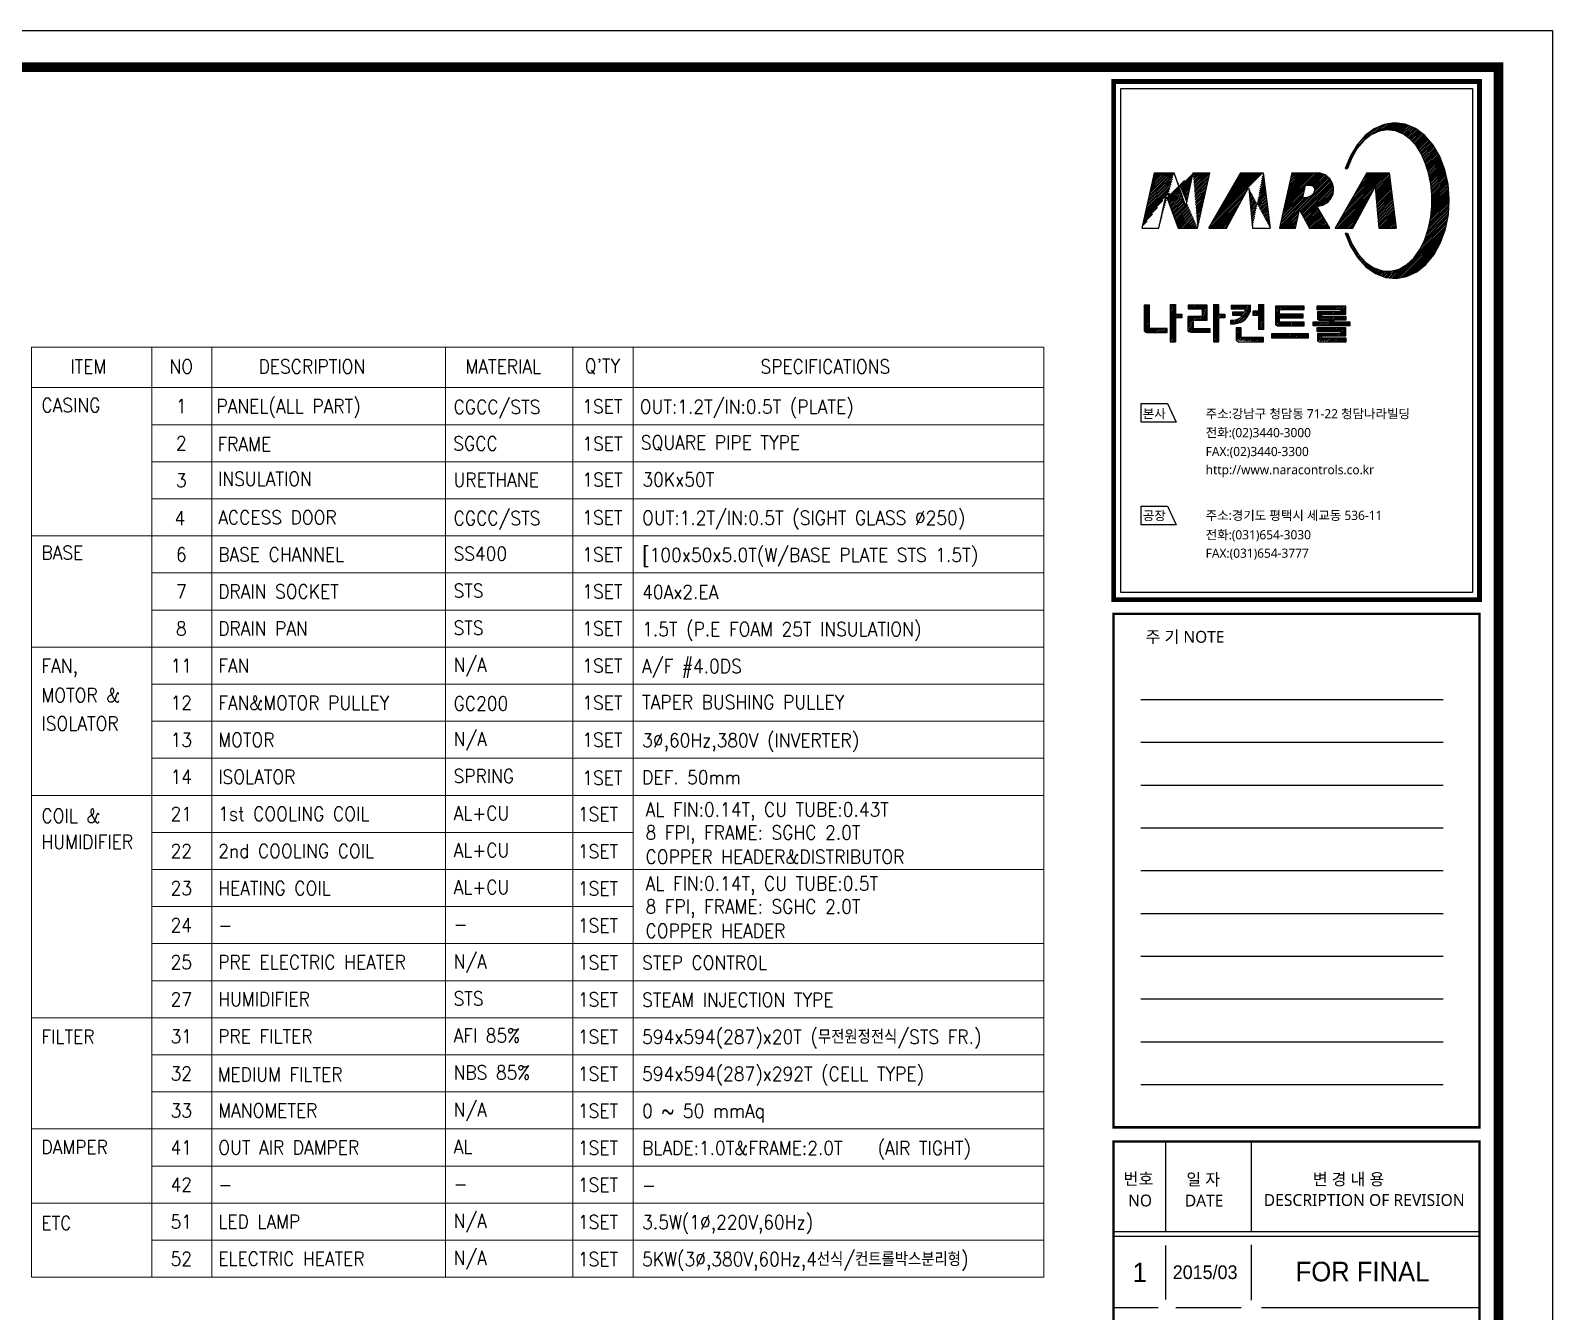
# Model space of a CAD drawing. Extents: x 38 to 18273, y -670 to 12274.
# Drawn here: x 11117 to 18273, y 6253 to 12274 of the extents above; entities that cross this region are included whole.
import ezdxf
from ezdxf.enums import TextEntityAlignment as Align

# ---------------------------------------------------------------- set-up
doc = ezdxf.new("R2010")
doc.units = 0
doc.header["$LTSCALE"] = 80
doc.header["$MEASUREMENT"] = 0
doc.layers.get('0').update_dxf_attribs({"linetype": 'CONTINUOUS', "lineweight": 18})
doc.layers.add('DIM', color=4, linetype='CONTINUOUS', lineweight=18)
doc.layers.add('FORM', color=7, linetype='CONTINUOUS')
doc.styles.add('GHD', font='')
doc.styles.add('GSC', font='romans.shx', dxfattribs={"width": 0.8, "height": 4, "bigfont": 'ghs.shx'})
doc.styles.add('STYLE1', font='malgun.ttf', dxfattribs={"height": 2.5})
doc.styles.get('GHD').set_extended_font_data('Dotum')
pattern_1 = [(45, (-11.3759, -7.50065), (-0.171711214, 0.171711214), [])]

# ---------------------------------------------------------------- blocks, each defined once
blk = doc.blocks.new('form')
at = {"layer": 'FORM'}
h = blk.add_hatch(dxfattribs=at)
h.set_pattern_fill('ANSI31', color=256, scale=1.942691, style=0)
h.set_pattern_definition(pattern_1)
edge = h.paths.add_edge_path()
edge.add_line((716.28, 522.42), (720.27, 522.42))
edge.add_line((719.34, 533.67), (717.88, 527.02))
edge.add_line((711.49, 533.67), (715.47, 533.67))
edge.add_line((712.35, 522.42), (713.78, 528.86))
edge.add_line((708.92, 522.42), (712.35, 522.42))
edge.add_line((708.92, 522.42), (711.49, 533.67))
edge.add_line((717.81, 527.02), (715.47, 533.67))
edge.add_line((713.9, 528.86), (716.28, 522.42))
edge.add_line((720.27, 522.42), (722.81, 533.67))
edge.add_line((719.34, 533.67), (722.81, 533.67))
h = blk.add_hatch(dxfattribs=at)
h.set_pattern_fill('ANSI31', color=256, scale=1.942691, style=0)
h.set_pattern_definition(pattern_1)
edge = h.paths.add_edge_path()
edge.add_line((729.09, 533.67), (733.65, 533.67))
edge.add_line((731.5, 522.42), (735.09, 522.42))
edge.add_line((730.74, 530.54), (731.5, 522.42))
edge.add_line((726.18, 522.42), (730.63, 530.54))
edge.add_line((733.65, 533.67), (735.09, 522.42))
edge.add_line((722.55, 522.42), (726.18, 522.42))
edge.add_line((722.55, 522.42), (729.09, 533.67))
h = blk.add_hatch(dxfattribs=at)
h.set_pattern_fill('ANSI31', color=256, scale=1.942691, style=0)
h.set_pattern_definition(pattern_1)
edge = h.paths.add_edge_path(flags=16)
edge.add_arc((742.35, 530.64), 1.96, 269.4167, 343.4025)
edge.add_arc((743.39, 530.25), 0.855, 348.5468, 460.0762)
edge.add_line((743.24, 531.09), (742.29, 531.1))
edge.add_line((742.29, 531.1), (741.72, 528.67))
edge.add_line((741.72, 528.67), (742.33, 528.68))
edge = h.paths.add_edge_path()
edge.add_arc((744.68, 530.29), 3.4, 269.0634, 442.7978)
edge.add_line((745.11, 533.67), (739.53, 533.67))
edge.add_line((739.53, 533.67), (736.99, 522.42))
edge.add_line((736.99, 522.42), (740.29, 522.42))
edge.add_line((740.29, 522.42), (741.1, 526.15))
edge.add_line((741.1, 526.15), (743.16, 522.42))
edge.add_line((743.16, 522.42), (747.3, 522.42))
edge.add_line((747.3, 522.42), (744.63, 526.89))
h = blk.add_hatch(dxfattribs=at)
h.set_pattern_fill('ANSI31', color=256, scale=1.942691, style=0)
h.set_pattern_definition(pattern_1)
h.paths.add_polyline_path([(754.86, 533.67), (759.44, 533.67), (760.86, 522.42), (757.31, 522.42), (756.55, 530.81), (751.98, 522.42), (748.42, 522.42)])
h = blk.add_hatch(dxfattribs=at)
h.set_pattern_fill('ANSI31', color=256, scale=1.942691, style=0)
h.set_pattern_definition(pattern_1)
h.paths.add_polyline_path([(710.46, 506.65), (709.33, 506.65), (709.33, 501.59), (709.39, 501.43), (709.49, 501.3), (709.64, 501.15), (709.74, 501.13), (709.88, 501.1), (714.03, 501.1), (714.03, 501.91), (710.46, 501.91)])
edge = h.paths.add_edge_path(flags=16)
edge.add_line((709.65, 501.14), (709.53, 501.27))
h = blk.add_hatch(dxfattribs=at)
h.set_pattern_fill('ANSI31', color=256, scale=1.942691, style=0)
h.set_pattern_definition(pattern_1)
h.paths.add_polyline_path([(715.78, 506.81), (715.78, 504.83), (717.05, 504.83), (717.05, 504.1), (715.79, 504.1), (715.79, 499.19), (714.7, 499.19), (714.7, 506.81)])
h = blk.add_hatch(dxfattribs=at)
h.set_pattern_fill('ANSI31', color=256, scale=1.942691, style=0)
h.set_pattern_definition(pattern_1)
h.paths.add_polyline_path([(722.25, 506.67), (718.34, 506.67), (718.34, 505.88), (721, 505.88), (721.1, 505.85), (721.2, 505.77), (721.24, 505.65), (721.24, 504.32), (718.39, 504.32), (718.33, 504.29), (718.31, 504.24), (718.31, 501.49), (718.37, 501.37), (718.46, 501.29), (718.62, 501.21), (718.89, 501.14), (722.85, 501.14), (722.85, 501.82), (719.56, 501.82), (719.45, 501.88), (719.43, 501.96), (719.43, 503.42), (719.45, 503.51), (719.53, 503.61), (722.25, 503.61)])
edge = h.paths.add_edge_path()
edge.add_line((718.31, 504.23), (718.4, 504.32))
edge.add_line((718.47, 501.28), (718.36, 501.39))
h = blk.add_hatch(dxfattribs=at)
h.set_pattern_fill('ANSI31', color=256, scale=1.942691, style=0)
h.set_pattern_definition(pattern_1)
h.paths.add_polyline_path([(723.54, 506.81), (724.58, 506.81), (724.58, 504.84), (725.83, 504.84), (725.83, 504.05), (724.58, 504.05), (724.58, 499.19), (723.54, 499.19)])
h = blk.add_hatch(dxfattribs=at)
h.set_pattern_fill('ANSI31', color=256, scale=1.942691, style=0)
h.set_pattern_definition(pattern_1)
h.paths.add_polyline_path([(727.17, 506.65), (731.07, 506.65), (731.07, 505.84), (731.07, 505.45), (730.77, 504.79), (730.44, 504.23), (730.05, 503.77), (729.45, 503.35), (729.02, 503.14), (728.72, 503.03), (728.2, 502.91), (727.79, 502.86), (727.02, 502.86), (727.02, 503.54), (727.52, 503.54), (727.88, 503.57), (728.24, 503.69), (728.62, 503.84), (728.94, 504.03), (729.2, 504.24), (729.37, 504.38), (729.4, 504.5), (729.34, 504.59), (727.39, 504.59), (727.39, 505.25), (729.83, 505.25), (729.93, 505.38), (729.98, 505.56), (729.95, 505.74), (729.86, 505.84), (729.79, 505.9), (727.17, 505.9)])
edge = h.paths.add_edge_path(flags=16)
edge.add_line((730, 503.73), (730.14, 503.87))
h = blk.add_hatch(dxfattribs=at)
h.set_pattern_fill('ANSI31', color=256, scale=1.942691, style=0)
h.set_pattern_definition(pattern_1)
h.paths.add_polyline_path([(733.81, 501.67), (732.75, 501.67), (732.75, 504.58), (731.58, 504.58), (731.58, 505.46), (732.74, 505.46), (732.74, 506.81), (733.81, 506.81)])
h = blk.add_hatch(dxfattribs=at)
h.set_pattern_fill('ANSI31', color=256, scale=1.942691, style=0)
h.set_pattern_definition(pattern_1)
h.paths.add_polyline_path([(742.04, 506.45), (736.2, 506.45), (736.2, 502.78), (736.23, 502.67), (736.31, 502.59), (736.47, 502.48), (736.54, 502.46), (742.05, 502.46), (742.05, 503.21), (737.16, 503.21), (737.06, 503.27), (737.03, 503.32), (737.03, 503.93), (737.07, 504.02), (737.16, 504.08), (737.23, 504.09), (741.87, 504.09), (741.87, 504.84), (737.28, 504.84), (737.13, 504.87), (737.05, 504.92), (737.04, 504.98), (737.04, 505.56), (737.09, 505.64), (737.17, 505.71), (737.26, 505.74), (742.04, 505.74)])
h = blk.add_hatch(dxfattribs=at)
h.set_pattern_fill('ANSI31', color=256, scale=1.942691, style=0)
h.set_pattern_definition(pattern_1)
h.paths.add_polyline_path([(750.58, 506.42), (744.64, 506.42), (744.64, 505.75), (749.4, 505.75), (749.53, 505.71), (749.58, 505.64), (749.6, 505.55), (749.59, 505.44), (749.43, 505.31), (749.26, 505.27), (744.77, 505.27), (744.77, 503.89), (744.81, 503.8), (744.89, 503.73), (745, 503.63), (745.08, 503.6), (746.98, 503.6), (747.07, 503.57), (747.11, 503.53), (747.14, 503.5), (747.14, 503.29), (747.11, 503.2), (747, 503.15), (743.86, 503.15), (743.86, 502.48), (751.47, 502.48), (751.47, 503.15), (748.35, 503.15), (748.21, 503.18), (748.16, 503.27), (748.16, 503.52), (748.23, 503.59), (748.34, 503.64), (750.67, 503.64), (750.67, 504.31), (745.8, 504.31), (745.69, 504.37), (745.65, 504.45), (745.65, 504.67), (745.73, 504.76), (745.87, 504.8), (750.58, 504.8)])
edge = h.paths.add_edge_path(flags=16)
edge.add_line((744.93, 503.69), (744.81, 503.82))
h = blk.add_hatch(dxfattribs=at)
h.set_pattern_fill('ANSI31', color=256, scale=1.942691, style=0)
h.set_pattern_definition(pattern_1)
edge = h.paths.add_edge_path()
edge.add_line((728.13, 502), (728.13, 499.59))
edge.add_line((728.13, 499.59), (728.19, 499.49))
edge.add_line((728.19, 499.49), (728.28, 499.4))
edge.add_line((728.28, 499.4), (728.4, 499.32))
edge.add_line((728.4, 499.32), (728.51, 499.24))
edge.add_line((728.51, 499.24), (728.63, 499.17))
edge.add_line((729.21, 500.07), (729.21, 502))
edge.add_line((729.21, 502), (728.13, 502))
edge.add_line((728.62, 499.17), (728.63, 499.19))
edge.add_line((728.23, 499.45), (728.18, 499.49))
edge.add_line((733.78, 499.19), (733.78, 500.07))
edge.add_line((733.78, 500.07), (729.21, 500.07))
edge.add_line((728.6, 499.19), (733.78, 499.19))
h = blk.add_hatch(dxfattribs=at)
h.set_pattern_fill('ANSI31', color=256, scale=1.942691, style=0)
h.set_pattern_definition(pattern_1)
h.paths.add_polyline_path([(750.58, 500.39), (750.58, 502.04), (744.64, 502.04), (744.64, 501.34), (749.4, 501.34), (749.52, 501.3), (749.58, 501.23), (749.6, 501.14), (749.59, 501.03), (749.46, 500.9), (749.34, 500.86), (744.81, 500.86), (744.77, 500.86), (744.77, 499.49), (744.81, 499.4), (744.89, 499.32), (745, 499.23), (745.12, 499.18), (750.67, 499.18), (750.67, 499.91), (745.8, 499.91), (745.69, 499.97), (745.65, 500.04), (745.65, 500.26), (745.73, 500.35), (745.87, 500.39)])
edge = h.paths.add_edge_path(flags=16)
edge.add_line((750.65, 499.18), (750.67, 499.21))
edge.add_line((744.91, 499.3), (744.81, 499.41))
h = blk.add_hatch(dxfattribs=at)
h.set_pattern_fill('ANSI31', color=256, scale=1.942691, style=0)
h.set_pattern_definition(pattern_1)
h.paths.add_polyline_path([(742.96, 499.98), (742.96, 500.81), (735.37, 500.81), (735.37, 499.98)])
at = {"layer": 'FORM', "color": 3}
for p, q in [((752.26, 538.4), (756.71, 542.86)), ((752.78, 539.27), (755.74, 542.23)), ((755.34, 541.14), (757.32, 543.13)), ((756.23, 541.68), (757.94, 543.39)), ((756.86, 541.97), (758.5, 543.61)), ((757.45, 542.22), (758.9, 543.68)), ((757.86, 542.29), (759.31, 543.74)), ((758.27, 542.35), (759.72, 543.81)), ((758.68, 542.42), (760.13, 543.87)), ((759.09, 542.46), (760.54, 543.91)), ((759.39, 542.44), (760.84, 543.89)), ((759.69, 542.4), (761.14, 543.85)), ((760, 542.37), (761.44, 543.81)), ((760.3, 542.33), (761.75, 543.77)), ((760.61, 542.29), (762.05, 543.73)), ((760.88, 542.22), (762.35, 543.69)), ((761.12, 542.12), (762.66, 543.65)), ((761.36, 542.01), (762.91, 543.56)), ((761.61, 541.91), (763.15, 543.46)), ((761.85, 541.81), (763.39, 543.36)), ((762.09, 541.71), (763.63, 543.26)), ((762.34, 541.61), (763.88, 543.15)), ((762.54, 541.47), (764.12, 543.05)), ((762.74, 541.33), (764.36, 542.95)), ((762.93, 541.18), (764.6, 542.85)), ((763.13, 541.03), (764.83, 542.74)), ((763.32, 540.88), (765.03, 542.59)), ((763.52, 540.74), (765.23, 542.44)), ((763.72, 540.59), (765.42, 542.3)), ((763.88, 540.41), (765.62, 542.15)), ((764.04, 540.23), (765.82, 542)), ((764.21, 540.05), (766.01, 541.85)), ((764.37, 539.87), (766.21, 541.71)), ((764.53, 539.69), (766.4, 541.56)), ((764.69, 539.51), (766.6, 541.41)), ((751.74, 537.54), (752.95, 538.75)), ((764.86, 539.33), (766.78, 541.25)), ((765, 539.13), (766.94, 541.07)), ((765.14, 538.92), (767.1, 540.88)), ((765.27, 538.71), (767.26, 540.7)), ((765.41, 538.5), (767.42, 540.52)), ((765.54, 538.29), (767.58, 540.33)), ((765.67, 538.08), (767.74, 540.15)), ((765.81, 537.87), (767.9, 539.97)), ((765.94, 537.66), (768.06, 539.78)), ((766.05, 537.43), (768.22, 539.6)), ((766.16, 537.2), (768.38, 539.41)), ((766.27, 536.96), (768.51, 539.2)), ((766.38, 536.72), (768.64, 538.99)), ((766.48, 536.49), (768.77, 538.77)), ((766.59, 536.25), (768.89, 538.55)), ((766.7, 536.01), (769.02, 538.34)), ((750.49, 534.58), (751.17, 535.25)), ((750.69, 535.12), (751.4, 535.83)), ((750.92, 535.69), (751.63, 536.4)), ((751.15, 536.27), (751.95, 537.06)), ((751.38, 536.84), (752.44, 537.9)), ((766.8, 535.78), (769.15, 538.12)), ((766.89, 535.52), (769.27, 537.9)), ((766.97, 535.26), (769.4, 537.69)), ((767.05, 534.99), (769.53, 537.47)), ((767.13, 534.73), (769.65, 537.25)), ((767.21, 534.47), (769.78, 537.04)), ((767.29, 534.2), (769.88, 536.79)), ((767.37, 533.94), (769.97, 536.55)), ((767.45, 533.68), (770.07, 536.3)), ((767.51, 533.39), (770.17, 536.05)), ((767.57, 533.11), (770.26, 535.8)), ((767.63, 532.83), (770.36, 535.55)), ((767.69, 532.54), (770.45, 535.3)), ((750.47, 534.58), (750.89, 534.58)), ((750.84, 534.58), (750.93, 534.67)), ((767.75, 532.26), (770.55, 535.06)), ((767.81, 531.98), (770.64, 534.81)), ((767.87, 531.69), (770.74, 534.56)), ((767.93, 531.41), (770.83, 534.31)), ((767.96, 531.09), (770.9, 534.03)), ((767.99, 530.78), (770.96, 533.75)), ((768.02, 530.47), (771.02, 533.47)), ((768.06, 530.16), (771.08, 533.19)), ((768.09, 529.85), (771.14, 532.91)), ((768.12, 529.54), (771.21, 532.63)), ((768.15, 529.23), (771.27, 532.34)), ((768.16, 528.89), (771.33, 532.06)), ((767.99, 525.29), (771.67, 528.97)), ((768.03, 525.67), (771.65, 529.29)), ((768.07, 526.06), (771.63, 529.61)), ((768.11, 526.44), (771.6, 529.93)), ((768.15, 526.82), (771.58, 530.25)), ((768.16, 528.55), (771.39, 531.78)), ((768.16, 528.2), (771.46, 531.5)), ((768.16, 527.86), (771.5, 531.2)), ((768.16, 527.52), (771.53, 530.88)), ((768.16, 527.17), (771.55, 530.57)), ((767.32, 521.87), (771.6, 526.15)), ((767.49, 522.38), (771.63, 526.52)), ((767.54, 522.77), (771.65, 526.88)), ((767.63, 523.21), (771.67, 527.25)), ((767.72, 523.64), (771.69, 527.61)), ((767.81, 524.08), (771.71, 527.98)), ((767.9, 524.51), (771.72, 528.34)), ((767.96, 524.91), (771.7, 528.65)), ((760.36, 512.16), (771.09, 522.89)), ((765.35, 517.5), (771.17, 523.32)), ((765.92, 518.41), (771.26, 523.75)), ((766.25, 519.08), (771.35, 524.18)), ((766.58, 519.76), (771.43, 524.61)), ((766.83, 520.35), (771.52, 525.04)), ((766.99, 520.86), (771.56, 525.42)), ((767.16, 521.36), (771.58, 525.79)), ((750.44, 521.4), (750.92, 521.4)), ((750.52, 521.21), (750.71, 521.4)), ((750.62, 520.96), (750.96, 521.31)), ((750.71, 520.72), (751.06, 521.06)), ((750.81, 520.48), (751.16, 520.82)), ((750.91, 520.23), (751.26, 520.58)), ((751.01, 519.99), (751.36, 520.33)), ((751.11, 519.74), (751.46, 520.09)), ((751.21, 519.5), (751.56, 519.85)), ((751.31, 519.25), (751.66, 519.61)), ((760.67, 512.13), (771, 522.46)), ((761.03, 512.14), (770.87, 521.99)), ((761.44, 512.22), (770.68, 521.45)), ((761.86, 512.29), (770.49, 520.92)), ((762.28, 512.37), (770.29, 520.38)), ((762.7, 512.44), (770.1, 519.84)), ((751.41, 519.01), (751.76, 519.36)), ((751.51, 518.76), (751.86, 519.12)), ((751.63, 518.55), (751.98, 518.9)), ((751.76, 518.33), (752.12, 518.69)), ((751.89, 518.12), (752.25, 518.47)), ((752.02, 517.91), (752.38, 518.26)), ((752.15, 517.69), (752.51, 518.05)), ((752.29, 517.48), (752.64, 517.84)), ((752.42, 517.27), (752.77, 517.63)), ((752.55, 517.06), (752.91, 517.42)), ((752.68, 516.84), (753.04, 517.2)), ((752.81, 516.63), (753.17, 516.99)), ((752.94, 516.42), (753.34, 516.82)), ((753.1, 516.24), (753.5, 516.64)), ((763.18, 512.57), (769.85, 519.25)), ((763.83, 512.88), (769.43, 518.48)), ((764.48, 513.19), (769, 517.71)), ((765.22, 513.59), (768.48, 516.85)), ((753.26, 516.06), (753.67, 516.46)), ((753.43, 515.88), (753.83, 516.28)), ((753.59, 515.7), (754, 516.1)), ((753.75, 515.52), (754.16, 515.92)), ((753.92, 515.34), (754.33, 515.75)), ((754.08, 515.16), (754.49, 515.57)), ((754.24, 514.98), (754.66, 515.39)), ((754.41, 514.8), (754.86, 515.25)), ((754.57, 514.62), (755.07, 515.11)), ((754.75, 514.45), (755.27, 514.98)), ((754.95, 514.31), (755.48, 514.84)), ((755.15, 514.17), (755.68, 514.7)), ((755.36, 514.03), (755.89, 514.56)), ((755.56, 513.88), (756.09, 514.42)), ((755.76, 513.74), (756.3, 514.28)), ((755.96, 513.6), (756.55, 514.19)), ((756.16, 513.46), (756.81, 514.1)), ((756.36, 513.31), (757.06, 514.02)), ((756.56, 513.17), (757.32, 513.93)), ((756.8, 513.07), (757.57, 513.84)), ((757.05, 512.97), (757.83, 513.75)), ((757.28, 512.86), (758.16, 513.74)), ((757.54, 512.78), (758.42, 513.65)), ((757.79, 512.68), (758.75, 513.64)), ((758.04, 512.59), (759.08, 513.63)), ((758.28, 512.49), (759.42, 513.62)), ((758.53, 512.39), (759.75, 513.61)), ((758.8, 512.32), (760.19, 513.72)), ((759.11, 512.29), (760.66, 513.84)), ((759.42, 512.26), (761.12, 513.96)), ((759.74, 512.23), (761.68, 514.17)), ((760.05, 512.19), (762.48, 514.62))]:
    blk.add_line(p, q, dxfattribs=at)
at = {"layer": 'FORM', "color": 7}
for p, q in [((708.92, 522.42), (711.49, 533.67)), ((717.81, 527.02), (715.47, 533.67)), ((719.34, 533.67), (717.88, 527.02)), ((720.27, 522.42), (722.81, 533.67)), ((722.55, 522.42), (729.09, 533.67)), ((733.65, 533.67), (735.09, 522.42)), ((739.53, 533.67), (736.99, 522.42)), ((754.86, 533.67), (748.42, 522.42)), ((759.44, 533.67), (760.86, 522.42)), ((726.18, 522.42), (730.63, 530.54)), ((730.74, 530.54), (731.5, 522.42)), ((742.29, 531.1), (741.72, 528.67)), ((743.24, 531.09), (742.29, 531.1)), ((751.98, 522.42), (756.55, 530.81)), ((756.55, 530.81), (757.31, 522.42)), ((712.35, 522.42), (713.78, 528.86)), ((713.9, 528.86), (716.28, 522.42)), ((740.29, 522.42), (741.1, 526.15)), ((741.1, 526.15), (743.16, 522.42)), ((741.72, 528.67), (742.33, 528.68)), ((747.3, 522.42), (744.63, 526.89)), ((710.46, 506.65), (709.33, 506.65)), ((709.33, 506.65), (709.33, 501.59)), ((710.46, 501.91), (710.46, 506.65)), ((714.7, 506.81), (714.7, 499.19)), ((714.7, 506.81), (715.78, 506.81)), ((715.78, 506.81), (715.78, 504.83)), ((715.78, 504.83), (717.05, 504.83)), ((715.79, 504.1), (715.79, 499.19)), ((717.05, 504.1), (715.79, 504.1)), ((717.05, 504.83), (717.05, 504.1)), ((718.31, 504.23), (718.4, 504.32)), ((718.33, 504.29), (718.31, 504.24)), ((718.31, 504.24), (718.31, 501.49)), ((718.39, 504.32), (718.33, 504.29)), ((722.25, 506.67), (718.34, 506.67)), ((718.34, 506.67), (718.34, 505.88)), ((718.34, 505.88), (721, 505.88)), ((721.24, 504.32), (718.39, 504.32)), ((721, 505.88), (721.1, 505.85)), ((721.1, 505.85), (721.2, 505.77)), ((721.2, 505.77), (721.24, 505.65)), ((721.24, 505.65), (721.24, 504.32)), ((722.25, 503.61), (722.25, 506.67)), ((723.54, 506.81), (723.54, 499.19)), ((723.54, 506.81), (724.58, 506.81)), ((724.58, 506.81), (724.58, 504.84)), ((724.58, 504.84), (725.83, 504.84)), ((724.58, 504.05), (724.58, 499.19)), ((725.83, 504.05), (724.58, 504.05)), ((725.83, 504.84), (725.83, 504.05)), ((727.17, 506.65), (727.17, 505.9)), ((727.17, 505.9), (729.79, 505.9)), ((727.39, 505.25), (727.39, 504.59)), ((729.83, 505.25), (727.39, 505.25)), ((727.39, 504.59), (729.34, 504.59)), ((728.94, 504.03), (728.62, 503.84)), ((729.2, 504.24), (728.94, 504.03)), ((729.37, 504.38), (729.2, 504.24)), ((729.34, 504.59), (729.4, 504.5)), ((729.4, 504.5), (729.37, 504.38)), ((729.79, 505.9), (729.86, 505.84)), ((729.93, 505.38), (729.83, 505.25)), ((729.86, 505.84), (729.95, 505.74)), ((729.98, 505.56), (729.93, 505.38)), ((729.95, 505.74), (729.98, 505.56)), ((730.05, 503.77), (730.44, 504.23)), ((730.44, 504.23), (730.77, 504.79)), ((730.77, 504.79), (731.07, 505.45)), ((731.07, 505.84), (731.07, 506.65)), ((731.07, 505.45), (731.07, 505.84)), ((731.58, 505.46), (731.58, 504.58)), ((732.74, 505.46), (731.58, 505.46)), ((731.58, 504.58), (732.75, 504.58)), ((732.74, 506.81), (732.74, 505.46)), ((732.74, 506.81), (733.81, 506.81)), ((732.75, 504.58), (732.75, 501.67)), ((733.81, 501.67), (733.81, 506.81)), ((742.04, 506.45), (736.2, 506.45)), ((736.2, 506.45), (736.2, 502.78)), ((737.04, 505.56), (737.09, 505.64)), ((737.04, 504.98), (737.04, 505.56)), ((737.05, 504.92), (737.04, 504.98)), ((737.13, 504.87), (737.05, 504.92)), ((737.07, 504.02), (737.16, 504.08)), ((737.09, 505.64), (737.17, 505.71)), ((737.28, 504.84), (737.13, 504.87)), ((737.16, 504.08), (737.23, 504.09)), ((737.17, 505.71), (737.26, 505.74)), ((737.23, 504.09), (741.87, 504.09)), ((737.26, 505.74), (742.04, 505.74)), ((741.87, 504.84), (737.28, 504.84)), ((741.87, 504.09), (741.87, 504.84)), ((742.04, 505.74), (742.04, 506.45)), ((750.58, 506.42), (744.64, 506.42)), ((744.64, 506.42), (744.64, 505.75)), ((744.64, 505.75), (749.4, 505.75)), ((749.26, 505.27), (744.77, 505.27)), ((744.77, 505.27), (744.77, 503.89)), ((745.65, 504.67), (745.73, 504.76)), ((745.65, 504.45), (745.65, 504.67)), ((745.69, 504.37), (745.65, 504.45)), ((745.8, 504.31), (745.69, 504.37)), ((745.73, 504.76), (745.87, 504.8)), ((750.67, 504.31), (745.8, 504.31)), ((745.87, 504.8), (750.58, 504.8)), ((749.43, 505.31), (749.26, 505.27)), ((749.4, 505.75), (749.53, 505.71)), ((749.59, 505.44), (749.43, 505.31)), ((749.53, 505.71), (749.58, 505.64)), ((749.58, 505.64), (749.6, 505.55)), ((749.6, 505.55), (749.59, 505.44)), ((750.58, 504.8), (750.58, 506.42)), ((750.67, 503.64), (750.67, 504.31)), ((709.33, 501.59), (709.39, 501.43)), ((709.39, 501.43), (709.49, 501.3)), ((709.49, 501.3), (709.64, 501.15)), ((709.65, 501.14), (709.53, 501.27)), ((709.64, 501.15), (709.74, 501.13)), ((709.74, 501.13), (709.88, 501.1)), ((709.88, 501.1), (714.03, 501.1)), ((714.03, 501.91), (710.46, 501.91)), ((714.03, 501.1), (714.03, 501.91)), ((718.31, 501.49), (718.37, 501.37)), ((718.47, 501.28), (718.36, 501.39)), ((718.37, 501.37), (718.46, 501.29)), ((718.46, 501.29), (718.62, 501.21)), ((718.62, 501.21), (718.89, 501.14)), ((718.89, 501.14), (722.85, 501.14)), ((719.43, 503.42), (719.45, 503.51)), ((719.43, 501.96), (719.43, 503.42)), ((719.45, 501.88), (719.43, 501.96)), ((719.45, 503.51), (719.53, 503.61)), ((719.56, 501.82), (719.45, 501.88)), ((719.53, 503.61), (722.25, 503.61)), ((722.85, 501.82), (719.56, 501.82)), ((722.85, 501.14), (722.85, 501.82)), ((727.02, 503.54), (727.02, 502.86)), ((727.52, 503.54), (727.02, 503.54)), ((727.02, 502.86), (727.79, 502.86)), ((727.88, 503.57), (727.52, 503.54)), ((727.79, 502.86), (728.2, 502.91)), ((728.24, 503.69), (727.88, 503.57)), ((729.21, 502), (728.13, 502)), ((728.13, 502), (728.13, 499.59)), ((728.2, 502.91), (728.72, 503.03)), ((728.62, 503.84), (728.24, 503.69)), ((728.72, 503.03), (729.02, 503.14)), ((729.02, 503.14), (729.45, 503.35)), ((729.21, 500.07), (729.21, 502)), ((729.45, 503.35), (730.05, 503.77)), ((730, 503.73), (730.14, 503.87)), ((736.2, 502.78), (736.23, 502.67)), ((736.23, 502.67), (736.31, 502.59)), ((736.31, 502.59), (736.47, 502.48)), ((736.47, 502.48), (736.54, 502.46)), ((736.54, 502.46), (742.05, 502.46)), ((737.03, 503.93), (737.07, 504.02)), ((737.03, 503.32), (737.03, 503.93)), ((737.06, 503.27), (737.03, 503.32)), ((737.16, 503.21), (737.06, 503.27)), ((742.05, 503.21), (737.16, 503.21)), ((742.05, 502.46), (742.05, 503.21)), ((747, 503.15), (743.86, 503.15)), ((743.86, 503.15), (743.86, 502.48)), ((743.86, 502.48), (751.47, 502.48)), ((750.58, 502.04), (744.64, 502.04)), ((744.64, 502.04), (744.64, 501.34)), ((744.64, 501.34), (749.4, 501.34)), ((744.77, 503.89), (744.81, 503.8)), ((744.93, 503.69), (744.81, 503.82)), ((744.81, 503.8), (744.89, 503.73)), ((744.89, 503.73), (745, 503.63)), ((745, 503.63), (745.08, 503.6)), ((745.08, 503.6), (746.98, 503.6)), ((746.98, 503.6), (747.07, 503.57)), ((747.11, 503.2), (747, 503.15)), ((747.07, 503.57), (747.11, 503.53)), ((747.11, 503.53), (747.14, 503.5)), ((747.14, 503.29), (747.11, 503.2)), ((747.14, 503.5), (747.14, 503.29)), ((748.16, 503.52), (748.23, 503.59)), ((748.16, 503.27), (748.16, 503.52)), ((748.21, 503.18), (748.16, 503.27)), ((748.35, 503.15), (748.21, 503.18)), ((748.23, 503.59), (748.34, 503.64)), ((748.34, 503.64), (750.67, 503.64)), ((751.47, 503.15), (748.35, 503.15)), ((749.4, 501.34), (749.52, 501.3)), ((749.59, 501.03), (749.46, 500.9)), ((749.52, 501.3), (749.58, 501.23)), ((749.58, 501.23), (749.6, 501.14)), ((749.6, 501.14), (749.59, 501.03)), ((750.58, 500.39), (750.58, 502.04)), ((751.47, 502.48), (751.47, 503.15)), ((714.7, 499.19), (715.79, 499.19)), ((723.54, 499.19), (724.58, 499.19)), ((728.13, 499.59), (728.19, 499.49)), ((728.23, 499.45), (728.18, 499.49)), ((728.19, 499.49), (728.28, 499.4)), ((728.28, 499.4), (728.4, 499.32)), ((728.4, 499.32), (728.51, 499.24)), ((728.51, 499.24), (728.63, 499.17)), ((728.6, 499.19), (733.78, 499.19)), ((728.62, 499.17), (728.63, 499.19)), ((733.78, 500.07), (729.21, 500.07)), ((733.78, 499.19), (733.78, 500.07)), ((735.37, 500.81), (735.37, 499.98)), ((742.96, 500.81), (735.37, 500.81)), ((735.37, 499.98), (742.96, 499.98)), ((742.96, 499.98), (742.96, 500.81)), ((744.81, 500.86), (744.77, 500.86)), ((744.77, 500.86), (744.77, 499.49)), ((744.77, 499.49), (744.81, 499.4)), ((749.34, 500.86), (744.81, 500.86)), ((744.91, 499.3), (744.81, 499.41)), ((744.81, 499.4), (744.89, 499.32)), ((744.89, 499.32), (745, 499.23)), ((745, 499.23), (745.12, 499.18)), ((745.12, 499.18), (750.67, 499.18)), ((745.65, 500.26), (745.73, 500.35)), ((745.65, 500.04), (745.65, 500.26)), ((745.69, 499.97), (745.65, 500.04)), ((745.8, 499.91), (745.69, 499.97)), ((745.73, 500.35), (745.87, 500.39)), ((750.67, 499.91), (745.8, 499.91)), ((745.87, 500.39), (750.58, 500.39)), ((749.46, 500.9), (749.34, 500.86)), ((750.65, 499.18), (750.67, 499.21)), ((750.67, 499.18), (750.67, 499.91)), ((708.66, 426.09), (770.47, 426.09)), ((708.66, 417.35), (770.47, 417.35)), ((708.66, 408.6), (770.47, 408.6)), ((708.66, 399.86), (770.47, 399.86)), ((708.66, 391.12), (770.47, 391.12)), ((708.66, 382.38), (770.47, 382.38)), ((708.66, 373.64), (770.47, 373.64)), ((708.66, 364.89), (770.47, 364.89)), ((708.66, 356.15), (770.47, 356.15)), ((708.66, 347.41), (770.47, 347.41)), ((713.79, 317.3), (713.79, 335.75)), ((731.27, 317.3), (731.27, 335.75)), ((777.9, 317.3), (703.1, 317.3)), ((777.9, 316.33), (703.1, 316.33)), ((713.79, 303.47), (713.79, 314.52)), ((731.27, 303.37), (731.27, 314.69)), ((712.21, 301.76), (703.1, 301.76)), ((729.16, 301.76), (715.81, 301.76)), ((778.03, 301.76), (733.31, 301.76))]:
    blk.add_line(p, q, dxfattribs=at)
at = {"layer": 'FORM'}
for p, q in [((727.17, 506.65), (731.07, 506.65)), ((733.81, 501.67), (732.75, 501.67))]:
    blk.add_line(p, q, dxfattribs=at)
at = {"layer": 'FORM', "color": 3}
for points in [[(0, 562.79), (792.83, 562.79), (792.83, 0), (0, 0)], [(776.44, 447.93), (704.56, 447.93), (704.56, 550.91), (776.44, 550.91)]]:
    blk.add_lwpolyline(points, close=True, dxfattribs=at)
at = {"layer": 'FORM', "color": 2, "const_width": 1.94}
blk.add_lwpolyline([(12.48, 6.47), (12.48, 555.28), (781.78, 555.28), (781.78, 6.47)], close=True, dxfattribs=at)
at = {"layer": 'FORM', "color": 3}
for points, const_width in [([(777.9, 446.48), (703.1, 446.48), (703.1, 552.36), (777.9, 552.36)], 0.971), ([(703.1, 338.67), (703.1, 443.56), (777.9, 443.56), (777.9, 338.67)], 0.486), ([(777.9, 335.75), (703.1, 335.75), (703.1, 228.91), (777.9, 228.91)], 0.486)]:
    blk.add_lwpolyline(points, close=True, dxfattribs=dict(at, const_width=const_width))
at = {"layer": 'FORM', "color": 3, "flags": 128}
for points in [[(750.44, 521.4), (751.52, 518.73), (752.95, 516.4), (754.67, 514.52), (756.61, 513.14), (758.7, 512.33), (760.86, 512.11), (763.01, 512.5), (765.07, 513.47), (766.96, 515), (768.61, 517.01), (769.96, 519.45), (770.95, 522.2), (771.55, 525.18), (771.73, 528.27), (771.49, 531.35), (770.84, 534.3), (769.8, 537.01), (768.41, 539.38), (766.72, 541.32), (764.8, 542.76), (762.73, 543.64), (760.57, 543.93)], [(760.48, 543.93), (758.39, 543.59), (756.38, 542.71), (754.53, 541.31), (752.88, 539.44), (751.52, 537.17), (750.47, 534.58)], [(762.35, 541.61), (760.73, 542.28), (759.05, 542.48), (757.38, 542.21), (755.77, 541.47), (754.26, 540.3), (752.92, 538.72), (751.79, 536.79), (750.89, 534.58)], [(767.45, 533.67), (766.82, 535.74), (765.97, 537.62), (764.93, 539.25), (763.72, 540.58), (762.39, 541.59)], [(767.47, 522.45), (767.93, 524.63), (768.16, 526.9), (768.16, 529.19), (767.92, 531.46), (767.46, 533.63)], [(750.92, 521.4), (751.9, 519.04), (753.16, 517.01), (754.64, 515.4), (756.3, 514.28), (758.07, 513.67)], [(758.1, 513.66), (759.8, 513.61), (761.46, 514.04), (763.04, 514.94), (764.48, 516.28), (765.73, 518.02), (766.74, 520.08), (767.5, 522.42)]]:
    blk.add_lwpolyline(points, dxfattribs=at)
at = {"layer": 'FORM', "color": 7}
for points in [[(711.49, 533.67), (715.47, 533.67)], [(719.34, 533.67), (722.81, 533.67)], [(729.09, 533.67), (733.65, 533.67)], [(739.53, 533.67), (745.11, 533.67)], [(754.86, 533.67), (759.44, 533.67)], [(708.92, 522.42), (712.35, 522.42)], [(716.28, 522.42), (720.27, 522.42)], [(722.55, 522.42), (726.18, 522.42)], [(731.5, 522.42), (735.09, 522.42)], [(736.99, 522.42), (740.29, 522.42)], [(743.16, 522.42), (747.3, 522.42)], [(748.42, 522.42), (751.98, 522.42)], [(757.31, 522.42), (760.86, 522.42)]]:
    blk.add_lwpolyline(points, dxfattribs=at)
for points in [[(708.72, 486.56), (714.1, 486.56), (715.91, 482.73), (708.72, 482.73)], [(708.72, 465.6), (714.1, 465.6), (715.91, 461.77), (708.72, 461.77)]]:
    blk.add_lwpolyline(points, close=True, dxfattribs=at)
at = {"layer": 'FORM'}
for centre, radius, start, end in [((744.68, 530.29), 3.4, 269.0634, 82.7978), ((742.35, 530.64), 1.96, 269.4167, 343.4025), ((743.39, 530.25), 0.855, 348.5468, 100.0762)]:
    blk.add_arc(centre, radius, start, end, dxfattribs=at)
at = {"layer": 'FORM', "color": 7, "style": 'STYLE1'}
for s, height, p in [('본사', 1.87, (709.08, 483.55)), ('주소:강남구 청담동 71-22 청담나라빌딩', 1.8698, (721.93, 483.54)), ('전화:(02)3440-3000', 1.8698, (721.93, 479.68)), ('FAX:(02)3440-3300', 1.8698, (721.93, 475.82)), ('http://www.naracontrols.co.kr', 1.8698, (721.93, 472.1)), ('공장', 1.87, (709.08, 462.72)), ('주소:경기도 평택시 세교동 536-11', 1.8698, (721.93, 462.77)), ('전화:(031)654-3030', 1.8698, (721.93, 458.81)), ('FAX:(031)654-3777', 1.8698, (721.93, 455.05)), ('주 기 NOTE', 2.428, (709.63, 437.68)), ('번호', 2.428, (705.16, 326.91)), ('일 자', 2.428, (717.98, 326.83)), ('변 경 내 용', 2.428, (743.8, 326.85)), ('NO', 2.428, (706.08, 322.5)), ('DATE', 2.428, (717.69, 322.49))]:
    blk.add_text(s, height=height, dxfattribs=at).set_placement(p)
at = {"layer": 'FORM', "color": 7, "style": 'STYLE1', "width": 0.967772}
blk.add_text('DESCRIPTION OF REVISION', height=2.4284, dxfattribs=at).set_placement((733.79, 322.6), (774.87, 322.6), align=Align.FIT)
blk = doc.blocks.new('A$C493F42F1')
at = {"xscale": 20, "yscale": 20, "zscale": 20}
blk.add_blockref('form', (0, -11255.8), dxfattribs=at)
at = {"layer": 'FORM', "color": 7, "style": 'GHD'}
for s, height, p in [('1', 80, (14140.2, -5115.1)), ('FOR FINAL', 80, (14806.5, -5111.9)), ('2015/03', 56, (14304, -5102.5))]:
    blk.add_text(s, height=height, dxfattribs=at).set_placement(p)

msp = doc.modelspace()

# ---------------------------------------------------------------- linework, layer by layer
at = {"layer": 'DIM'}
for p, q in [((15882, 10784.9), (11121.8, 10784.9)), ((11121.8, 10784.9), (11121.8, 6414.4)), ((11687.3, 10784.9), (11687.3, 10072.5)), ((11970.3, 10784.9), (11970.3, 10072.5)), ((13067.7, 10784.9), (13067.7, 10072.5)), ((13667.1, 10784.9), (13667.1, 10072.5)), ((13950.1, 10784.9), (13950.1, 10072.5)), ((15882, 6414.4), (15882, 10784.9)), ((11121.8, 10595.1), (15882, 10595.1)), ((11687.3, 10420.9), (15882, 10420.9)), ((11687.3, 10246.7), (15882, 10246.7)), ((11687.3, 10072.5), (11687.3, 8679)), ((11687.3, 10072.5), (15882, 10072.5)), ((11970.3, 10072.5), (11970.3, 8679)), ((13067.7, 10072.5), (13067.7, 8679)), ((13667.1, 10072.5), (13667.1, 8679)), ((13950.1, 10072.5), (13950.1, 8679)), ((11121.8, 9898.3), (15882, 9898.3)), ((11687.3, 9724.2), (15882, 9724.2)), ((11687.3, 9550), (15882, 9550)), ((11121.8, 9375.8), (15882, 9375.8)), ((11687.3, 9201.6), (15882, 9201.6)), ((11687.3, 9027.4), (15882, 9027.4)), ((11687.3, 8853.2), (15882, 8853.2)), ((11121.8, 8679), (15882, 8679)), ((11687.3, 8679), (11687.3, 6414.4)), ((11970.3, 8679), (11970.3, 6414.4)), ((13067.7, 8679), (13067.7, 6414.4)), ((13667.1, 8679), (13667.1, 6414.4)), ((13950.1, 8679), (13950.1, 6414.4)), ((11687.3, 8504.8), (13950.1, 8504.8)), ((11687.3, 8330.6), (15882, 8330.6)), ((11687.3, 8156.4), (13950.1, 8156.4)), ((11687.3, 7982.2), (15882, 7982.2)), ((11687.3, 7808), (15882, 7808)), ((11121.8, 7633.8), (15882, 7633.8)), ((11687.3, 7459.6), (15882, 7459.6)), ((11687.3, 7285.4), (15882, 7285.4)), ((11121.8, 7111.2), (15882, 7111.2)), ((11687.3, 6937), (15882, 6937)), ((11121.8, 6762.8), (15882, 6762.8)), ((11687.3, 6588.6), (15882, 6588.6)), ((11121.8, 6414.4), (15882, 6414.4))]:
    msp.add_line(p, q, dxfattribs=at)

# ---------------------------------------------------------------- block references
at = {"linetype": 'Continuous', "xscale": 1.149999999999977, "yscale": 1.150000000000091, "zscale": 1.15}
msp.add_blockref('A$C493F42F1', (37.8, 12273.8), dxfattribs=at)

# ---------------------------------------------------------------- texts
at = {"layer": 'DIM', "style": 'GSC', "width": 0.9}
for s, height, p in [('ITEM', 65.32, (11389.1, 10694.2)), ('NO', 65.32, (11826.3, 10694.2)), ('DESCRIPTION', 65.324, (12440.3, 10694.2)), ('MATERIAL', 65.32, (13340.1, 10694.2)), ("Q'TY", 65.32, (13806.2, 10694.2)), ('SPECIFICATIONS', 65.324, (14854.1, 10694.2)), ('1', 65.3, (11826.3, 10507.9)), ('1SET', 65.32, (13806.2, 10507.2)), ('2', 65.3, (11826.3, 10333.7)), ('1SET', 65.32, (13806.6, 10331.9)), ('3', 65.3, (11826.3, 10159.5)), ('1SET', 65.32, (13806.3, 10162.7)), ('4', 65.3, (11820, 9981.3)), ('1SET', 65.32, (13806.2, 9985.3)), ('6', 65.3, (11826.3, 9811.1)), ('1SET', 65.32, (13806.2, 9811.1)), ('7', 65.3, (11826.3, 9636.9)), ('1SET', 65.32, (13806.2, 9636.9)), ('8', 65.3, (11826.3, 9462.7)), ('1SET', 65.32, (13806.2, 9462.7)), ('11', 65.32, (11826.3, 9288.5)), ('1SET', 65.32, (13806.2, 9288.5)), ('12', 65.32, (11826.3, 9114.6)), ('1SET', 65.32, (13806.2, 9114.6)), ('13', 65.32, (11826.3, 8940.1)), ('1SET', 65.32, (13806.2, 8940.1)), ('14', 65.32, (11826.3, 8765.9)), ('1SET', 65.32, (13806.2, 8761.8)), ('21', 65.32, (11826.3, 8591.7)), ('22', 65.32, (11826.3, 8417.5)), ('23', 65.32, (11826.3, 8243.3)), ('24', 65.32, (11826.3, 8069.1)), ('25', 65.32, (11826.3, 7894.9)), ('27', 65.32, (11826.3, 7720.7)), ('31', 65.32, (11826.3, 7546.5)), ('32', 65.32, (11826.3, 7372.3)), ('33', 65.32, (11826.3, 7198.1)), ('41', 65.32, (11826.3, 7023.9)), ('42', 65.32, (11826.3, 6849.7)), ('51', 65.32, (11826.3, 6675.5)), ('52', 65.32, (11826.3, 6501.3))]:
    msp.add_text(s, height=height, dxfattribs=at).set_placement(p, align=Align.MIDDLE)
for s, height, p in [('CASING', 65.32, (11168.9, 10479.7)), ('PANEL(ALL PART)', 65.324, (11991.7, 10475.4)), ('CGCC/STS', 65.32, (13106.4, 10471.7)), ('OUT:1.2T/IN:0.5T (PLATE)', 65.324, (13981.6, 10473)), ('FRAME', 65.32, (11996.7, 10297.4)), ('SGCC', 65.32, (13105, 10299.7)), ('SQUARE PIPE TYPE', 65.324, (13986.8, 10304.7)), ('INSULATION', 65.32, (11999, 10133.6)), ('URETHANE', 65.32, (13106.2, 10129.6)), ('30Kx50T', 65.32, (13994.2, 10131.3)), ('CGCC/STS', 65.32, (13106.4, 9949.1)), ('OUT:1.2T/IN:0.5T (SIGHT GLASS %%C250)', 65.324, (13992.8, 9950.4)), ('ACCESS DOOR', 65.324, (12000, 9952.8)), ('BASE', 65.32, (11168.9, 9787)), ('BASE CHANNEL', 65.324, (12000, 9778.6)), ('SS400', 65.32, (13106.4, 9782.4)), ('[100x50x5.0T(W/BASE PLATE STS 1.5T)', 65.324, (13992.8, 9776.2)), ('DRAIN SOCKET', 65.324, (12000, 9604.4)), ('STS', 65.32, (13106.4, 9608.2)), ('40Ax2.EA', 65.32, (13992.8, 9602)), ('DRAIN PAN', 65.32, (12000, 9430.2)), ('STS', 65.32, (13106.4, 9434)), ('1.5T (P.E FOAM 25T INSULATION)', 65.324, (13992.8, 9427.8)), ('FAN,', 65.32, (11168.9, 9255)), ('FAN', 65.32, (12000, 9256)), ('N/A', 65.32, (13106.4, 9259.8)), ('A/F #4.0DS', 65.32, (13992.8, 9253.6)), ('MOTOR &', 65.32, (11168.9, 9117)), ('FAN&MOTOR PULLEY', 65.324, (12000, 9081.8)), ('GC200', 65.32, (13106.4, 9078)), ('TAPER BUSHING PULLEY', 65.324, (13992.8, 9084.2)), ('ISOLATOR', 65.32, (11168.9, 8984.3)), ('MOTOR', 65.32, (12000, 8907.6)), ('N/A', 65.32, (13106.4, 8911.4)), ('3%%C,60Hz,380V (INVERTER)', 65.324, (13992.8, 8905.2)), ('SPRING', 65.32, (13106.4, 8737.2)), ('ISOLATOR', 65.32, (12000, 8733.4)), ('DEF. 50mm', 65.32, (13992.8, 8731)), ('COIL &', 65.32, (11168.9, 8550.6)), ('1st COOLING COIL', 65.324, (12000, 8559.2)), ('AL+CU', 65.32, (13106.4, 8563)), ('1SET', 65.32, (13690.9, 8557.6)), ('AL FIN:0.14T, CU TUBE:0.43T', 65.324, (14008.9, 8580.3)), ('8 FPI, FRAME: SGHC 2.0T', 65.324, (14008.9, 8472.3)), ('HUMIDIFIER', 65.32, (11168.9, 8428.5)), ('2nd COOLING COIL', 65.324, (12000, 8385)), ('AL+CU', 65.32, (13106.4, 8388.8)), ('1SET', 65.32, (13690.9, 8383.4)), ('COPPER HEADER&DISTRIBUTOR', 65.324, (14008.9, 8358.1)), ('HEATING COIL', 65.324, (12000, 8210.8)), ('AL+CU', 65.32, (13106.4, 8214.6)), ('1SET', 65.32, (13690.9, 8209.2)), ('AL FIN:0.14T, CU TUBE:0.5T', 65.324, (14008.9, 8231.9)), ('8 FPI, FRAME: SGHC 2.0T', 65.324, (14008.9, 8123.9)), ('1SET', 65.32, (13690.9, 8035)), ('-', 65.3, (12000, 8036.6)), ('-', 65.3, (13106.4, 8040.4)), ('COPPER HEADER', 65.324, (14008.9, 8009.7)), ('N/A', 65.32, (13106.4, 7866.2)), ('PRE ELECTRIC HEATER', 65.324, (12000, 7862.5)), ('1SET', 65.32, (13690.9, 7860.8)), ('STEP CONTROL', 65.324, (13992.8, 7860.1)), ('HUMIDIFIER', 65.32, (12000, 7688.3)), ('STS', 65.32, (13106.4, 7692)), ('1SET', 65.32, (13690.9, 7686.6)), ('STEAM INJECTION TYPE', 65.324, (13992.8, 7685.9)), ('594x594(287)x20T (무전원정전식/STS FR.)', 65.324, (13992.8, 7511.7)), ('FILTER', 65.32, (11168.9, 7512.6)), ('PRE FILTER', 65.32, (12000, 7514.1)), ('AFI 85%', 65.32, (13106.4, 7517.8)), ('1SET', 65.32, (13690.9, 7512.4)), ('MEDIUM FILTER', 65.324, (11997.1, 7334.4)), ('NBS 85%', 65.32, (13106.4, 7343.6)), ('1SET', 65.32, (13690.9, 7338.2)), ('594x594(287)x292T (CELL TYPE)', 65.324, (13992.8, 7337.5)), ('MANOMETER', 65.32, (12000, 7165.7)), ('N/A', 65.32, (13106.4, 7169.5)), ('1SET', 65.32, (13690.9, 7164)), ('0 ~ 50 mmAq', 65.324, (13992.8, 7163.3)), ('DAMPER', 65.32, (11168.9, 6993.7)), ('OUT AIR DAMPER', 65.324, (12000, 6991.5)), ('AL', 65.32, (13106.4, 6995.3)), ('1SET', 65.32, (13690.9, 6989.8)), ('BLADE:1.0T&FRAME:2.0T', 65.324, (13992.8, 6989.1)), ('(AIR TIGHT)', 65.324, (15099.9, 6989.1)), ('1SET', 65.32, (13690.9, 6815.7)), ('-', 65.3, (12000, 6817.3)), ('-', 65.3, (13106.4, 6821.1)), ('-', 65.3, (13992.8, 6814.9)), ('ETC', 65.32, (11168.9, 6636.6)), ('LED LAMP', 65.32, (12000, 6643.1)), ('N/A', 65.32, (13106.4, 6646.9)), ('1SET', 65.32, (13690.9, 6641.5)), ('3.5W(1%%C,220V,60Hz)', 65.324, (13992.8, 6640.7)), ('ELECTRIC HEATER', 65.324, (12000, 6468.9)), ('N/A', 65.32, (13106.4, 6472.7)), ('1SET', 65.32, (13690.9, 6467.3)), ('5KW(3%%C,380V,60Hz,4선식/컨트롤박스분리형)', 65.324, (13992.8, 6466.5))]:
    msp.add_text(s, height=height, dxfattribs=at).set_placement(p)

doc.saveas('drawing.dxf')
